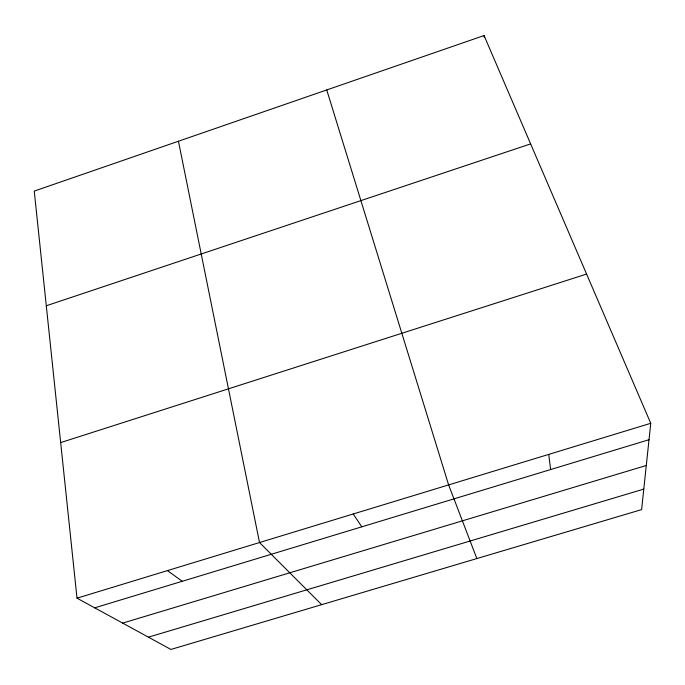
<?xml version="1.0" encoding="UTF-8"?>
<svg xmlns="http://www.w3.org/2000/svg" width="685" height="685" viewBox="0 0 685 685"><rect width="100%" height="100%" fill="white"/><g stroke="black" fill="none" stroke-linecap="round" stroke-linejoin="round"><path stroke-width="1.03" d="M650.75 423.304L641.614 509.614L170.907 649.448L77.011 598.168L34.25 191.098L484.055 35.552L650.75 423.304L77.011 598.168M46.297 305.767L530.627 143.893M60.665 442.596L586.591 274.077M94.71 607.835L649.012 439.71M122.675 623.102L646.28 465.492M148.431 637.17L643.789 489.107M167.457 570.596L182.236 581.282M321.659 604.667L259.521 542.537L178.442 141.238M353.22 513.981L361.826 526.816M476.854 558.558L448.624 484.903L326.745 89.949M484.055 35.552L484.338 37.632M548.736 454.395L550.612 469.559"/></g></svg>
